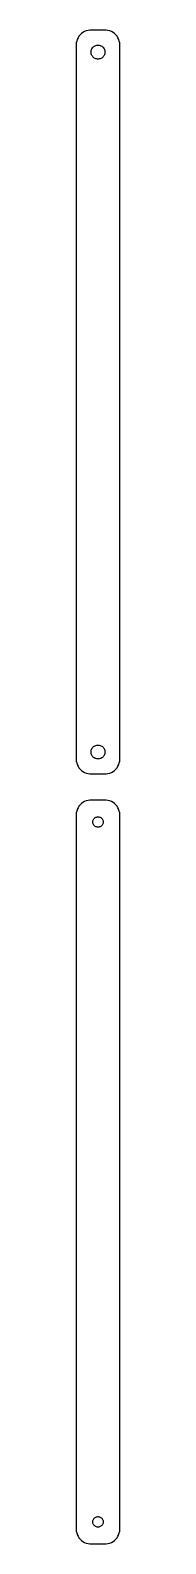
# Model space of a CAD drawing. Header units: metres. Extents: x -8 to 8, y 137 to 655.
import ezdxf

# ---------------------------------------------------------------- set-up
doc = ezdxf.new("R2010")
doc.units = ezdxf.units.M

msp = doc.modelspace()

# ---------------------------------------------------------------- linework, layer by layer
for p, q in [((-6.14484, 653.923), (-6.54507, 653.439)), ((-5.68712, 654.353), (-6.14484, 653.923)), ((-5.17912, 654.722), (-5.68712, 654.353)), ((-4.62889, 655.024), (-5.17912, 654.722)), ((-4.04507, 655.255), (-4.62889, 655.024)), ((-3.4369, 655.411), (-4.04507, 655.255)), ((-2.81395, 655.49), (-3.4369, 655.411)), ((2.81395, 655.49), (-2.81395, 655.49)), ((3.4369, 655.411), (2.81395, 655.49)), ((4.04507, 655.255), (3.4369, 655.411)), ((4.62889, 655.024), (4.04507, 655.255)), ((5.17912, 654.722), (4.62889, 655.024)), ((5.68712, 654.353), (5.17912, 654.722)), ((6.14484, 653.923), (5.68712, 654.353)), ((6.54507, 653.439), (6.14484, 653.923)), ((-7.46057, 651.127), (-7.5, 650.5)), ((-7.5, 650.5), (-7.5, 405.5)), ((-7.34291, 651.743), (-7.46057, 651.127)), ((-7.14888, 652.341), (-7.34291, 651.743)), ((-6.88153, 652.909), (-7.14888, 652.341)), ((-6.54507, 653.439), (-6.88153, 652.909)), ((-2.32458, 648.597), (-2.23146, 648.883)), ((-2.23146, 648.883), (-2.10313, 649.156)), ((-2.10313, 649.156), (-1.94164, 649.411)), ((-1.94164, 649.411), (-1.74951, 649.643)), ((-1.74951, 649.643), (-1.52982, 649.849)), ((-1.52982, 649.849), (-1.28598, 650.026)), ((-1.28598, 650.026), (-1.02187, 650.172)), ((-1.02187, 650.172), (-0.741638, 650.283)), ((-0.741638, 650.283), (-0.449707, 650.357)), ((-0.449707, 650.357), (-0.150696, 650.395)), ((-0.150696, 650.395), (0.150696, 650.395)), ((0.150696, 650.395), (0.449707, 650.357)), ((0.449707, 650.357), (0.741638, 650.283)), ((0.741638, 650.283), (1.02187, 650.172)), ((1.02187, 650.172), (1.28598, 650.026)), ((1.28598, 650.026), (1.52982, 649.849)), ((1.52982, 649.849), (1.74951, 649.643)), ((1.74951, 649.643), (1.94164, 649.411)), ((1.94164, 649.411), (2.10313, 649.156)), ((2.10313, 649.156), (2.23146, 648.883)), ((2.23146, 648.883), (2.32458, 648.597)), ((6.88153, 652.909), (6.54507, 653.439)), ((7.14888, 652.341), (6.88153, 652.909)), ((7.34291, 651.743), (7.14888, 652.341)), ((7.46057, 651.127), (7.34291, 651.743)), ((7.5, 650.5), (7.46057, 651.127)), ((7.5, 405.5), (7.5, 650.5)), ((-2.39999, 648), (-2.38107, 648.301)), ((-2.38107, 647.699), (-2.39999, 648)), ((-2.38107, 648.301), (-2.32458, 648.597)), ((-2.32458, 647.403), (-2.38107, 647.699)), ((-2.23146, 647.117), (-2.32458, 647.403)), ((-2.10313, 646.844), (-2.23146, 647.117)), ((-1.94164, 646.589), (-2.10313, 646.844)), ((-1.74951, 646.357), (-1.94164, 646.589)), ((-1.52982, 646.151), (-1.74951, 646.357)), ((-1.28598, 645.974), (-1.52982, 646.151)), ((-1.02187, 645.828), (-1.28598, 645.974)), ((-0.741638, 645.717), (-1.02187, 645.828)), ((-0.449707, 645.643), (-0.741638, 645.717)), ((-0.150696, 645.605), (-0.449707, 645.643)), ((0.150696, 645.605), (-0.150696, 645.605)), ((0.449707, 645.643), (0.150696, 645.605)), ((0.741638, 645.717), (0.449707, 645.643)), ((1.02187, 645.828), (0.741638, 645.717)), ((1.28598, 645.974), (1.02187, 645.828)), ((1.52982, 646.151), (1.28598, 645.974)), ((1.74951, 646.357), (1.52982, 646.151)), ((1.94164, 646.589), (1.74951, 646.357)), ((2.10313, 646.844), (1.94164, 646.589)), ((2.23146, 647.117), (2.10313, 646.844)), ((2.32458, 647.403), (2.23146, 647.117)), ((2.32458, 648.597), (2.38107, 648.301)), ((2.38107, 647.699), (2.32458, 647.403)), ((2.38107, 648.301), (2.39999, 648)), ((2.39999, 648), (2.38107, 647.699)), ((-1.52982, 409.849), (-1.28598, 410.026)), ((-1.28598, 410.026), (-1.02187, 410.172)), ((-1.02187, 410.172), (-0.741638, 410.283)), ((-0.741638, 410.283), (-0.449707, 410.357)), ((-0.449707, 410.357), (-0.150696, 410.395)), ((-0.150696, 410.395), (0.150696, 410.395)), ((0.150696, 410.395), (0.449707, 410.357)), ((0.449707, 410.357), (0.741638, 410.283)), ((0.741638, 410.283), (1.02187, 410.172)), ((1.02187, 410.172), (1.28598, 410.026)), ((1.28598, 410.026), (1.52982, 409.849)), ((-7.5, 405.5), (-7.46057, 404.873)), ((-7.46057, 404.873), (-7.34291, 404.257)), ((-2.39999, 408), (-2.38107, 408.301)), ((-2.38107, 407.699), (-2.39999, 408)), ((-2.38107, 408.301), (-2.32458, 408.597)), ((-2.32458, 407.403), (-2.38107, 407.699)), ((-2.32458, 408.597), (-2.23146, 408.883)), ((-2.23146, 407.117), (-2.32458, 407.403)), ((-2.23146, 408.883), (-2.10313, 409.156)), ((-2.10313, 406.844), (-2.23146, 407.117)), ((-2.10313, 409.156), (-1.94164, 409.411)), ((-1.94164, 406.589), (-2.10313, 406.844)), ((-1.94164, 409.411), (-1.74951, 409.643)), ((-1.74951, 406.357), (-1.94164, 406.589)), ((-1.74951, 409.643), (-1.52982, 409.849)), ((-1.52982, 406.151), (-1.74951, 406.357)), ((-1.28598, 405.974), (-1.52982, 406.151)), ((-1.02187, 405.828), (-1.28598, 405.974)), ((-0.741638, 405.717), (-1.02187, 405.828)), ((-0.449707, 405.643), (-0.741638, 405.717)), ((-0.150696, 405.605), (-0.449707, 405.643)), ((0.150696, 405.605), (-0.150696, 405.605)), ((0.449707, 405.643), (0.150696, 405.605)), ((0.741638, 405.717), (0.449707, 405.643)), ((1.02187, 405.828), (0.741638, 405.717)), ((1.28598, 405.974), (1.02187, 405.828)), ((1.52982, 406.151), (1.28598, 405.974)), ((1.52982, 409.849), (1.74951, 409.643)), ((1.74951, 406.357), (1.52982, 406.151)), ((1.74951, 409.643), (1.94164, 409.411)), ((1.94164, 406.589), (1.74951, 406.357)), ((1.94164, 409.411), (2.10313, 409.156)), ((2.10313, 406.844), (1.94164, 406.589)), ((2.10313, 409.156), (2.23146, 408.883)), ((2.23146, 407.117), (2.10313, 406.844)), ((2.23146, 408.883), (2.32458, 408.597)), ((2.32458, 407.403), (2.23146, 407.117)), ((2.32458, 408.597), (2.38107, 408.301)), ((2.38107, 407.699), (2.32458, 407.403)), ((2.38107, 408.301), (2.39999, 408)), ((2.39999, 408), (2.38107, 407.699)), ((7.34291, 404.257), (7.46057, 404.873)), ((7.46057, 404.873), (7.5, 405.5)), ((-7.34291, 404.257), (-7.14888, 403.659)), ((-7.14888, 403.659), (-6.88153, 403.091)), ((-6.88153, 403.091), (-6.54507, 402.561)), ((-6.54507, 402.561), (-6.14484, 402.077)), ((-6.14484, 402.077), (-5.68712, 401.647)), ((-5.68712, 401.647), (-5.17912, 401.278)), ((-5.17912, 401.278), (-4.62889, 400.976)), ((-4.62889, 400.976), (-4.04507, 400.745)), ((-4.04507, 400.745), (-3.4369, 400.589)), ((-3.4369, 400.589), (-2.81395, 400.51)), ((-2.81395, 400.51), (2.81395, 400.51)), ((2.81395, 400.51), (3.4369, 400.589)), ((3.4369, 400.589), (4.04507, 400.745)), ((4.04507, 400.745), (4.62889, 400.976)), ((4.62889, 400.976), (5.17912, 401.278)), ((5.17912, 401.278), (5.68712, 401.647)), ((5.68712, 401.647), (6.14484, 402.077)), ((6.14484, 402.077), (6.54507, 402.561)), ((6.54507, 402.561), (6.88153, 403.091)), ((6.88153, 403.091), (7.14888, 403.659)), ((7.14888, 403.659), (7.34291, 404.257)), ((-6.54507, 389.439), (-6.88153, 388.909)), ((-6.14484, 389.923), (-6.54507, 389.439)), ((-5.68712, 390.353), (-6.14484, 389.923)), ((-5.17912, 390.722), (-5.68712, 390.353)), ((-4.62889, 391.024), (-5.17912, 390.722)), ((-4.04507, 391.255), (-4.62889, 391.024)), ((-3.4369, 391.411), (-4.04507, 391.255)), ((-2.81395, 391.49), (-3.4369, 391.411)), ((2.81395, 391.49), (-2.81395, 391.49)), ((3.4369, 391.411), (2.81395, 391.49)), ((4.04507, 391.255), (3.4369, 391.411)), ((4.62889, 391.024), (4.04507, 391.255)), ((5.17912, 390.722), (4.62889, 391.024)), ((5.68712, 390.353), (5.17912, 390.722)), ((6.14484, 389.923), (5.68712, 390.353)), ((6.54507, 389.439), (6.14484, 389.923)), ((6.88153, 388.909), (6.54507, 389.439)), ((-7.46057, 387.127), (-7.5, 386.5)), ((-7.5, 386.5), (-7.5, 141.5)), ((-7.34291, 387.743), (-7.46057, 387.127)), ((-7.14888, 388.341), (-7.34291, 387.743)), ((-6.88153, 388.909), (-7.14888, 388.341)), ((-1.79999, 384), (-1.7858, 384.226)), ((-1.7858, 384.226), (-1.74344, 384.448)), ((-1.74344, 384.448), (-1.67358, 384.663)), ((-1.67358, 384.663), (-1.57735, 384.867)), ((-1.57735, 384.867), (-1.45622, 385.058)), ((-1.45622, 385.058), (-1.31213, 385.232)), ((-1.31213, 385.232), (-1.14735, 385.387)), ((-1.14735, 385.387), (-0.964478, 385.52)), ((-0.964478, 385.52), (-0.766388, 385.629)), ((-0.766388, 385.629), (-0.556229, 385.712)), ((-0.556229, 385.712), (-0.33728, 385.768)), ((-0.33728, 385.768), (-0.113022, 385.796)), ((-0.113022, 385.796), (0.113022, 385.796)), ((0.113022, 385.796), (0.33728, 385.768)), ((0.33728, 385.768), (0.556229, 385.712)), ((0.556229, 385.712), (0.766388, 385.629)), ((0.766388, 385.629), (0.964478, 385.52)), ((0.964478, 385.52), (1.14735, 385.387)), ((1.14735, 385.387), (1.31213, 385.232)), ((1.31213, 385.232), (1.45622, 385.058)), ((1.45622, 385.058), (1.57735, 384.867)), ((1.57735, 384.867), (1.67358, 384.663)), ((1.67358, 384.663), (1.74344, 384.448)), ((1.74344, 384.448), (1.7858, 384.226)), ((1.7858, 384.226), (1.79999, 384)), ((7.14888, 388.341), (6.88153, 388.909)), ((7.34291, 387.743), (7.14888, 388.341)), ((7.46057, 387.127), (7.34291, 387.743)), ((7.5, 386.5), (7.46057, 387.127)), ((7.5, 141.5), (7.5, 386.5)), ((-1.7858, 383.774), (-1.79999, 384)), ((-1.74344, 383.552), (-1.7858, 383.774)), ((-1.67358, 383.337), (-1.74344, 383.552)), ((-1.57735, 383.133), (-1.67358, 383.337)), ((-1.45622, 382.942), (-1.57735, 383.133)), ((-1.31213, 382.768), (-1.45622, 382.942)), ((-1.14735, 382.613), (-1.31213, 382.768)), ((-0.964478, 382.48), (-1.14735, 382.613)), ((-0.766388, 382.371), (-0.964478, 382.48)), ((-0.556229, 382.288), (-0.766388, 382.371)), ((-0.33728, 382.232), (-0.556229, 382.288)), ((-0.113022, 382.204), (-0.33728, 382.232)), ((0.113022, 382.204), (-0.113022, 382.204)), ((0.33728, 382.232), (0.113022, 382.204)), ((0.556229, 382.288), (0.33728, 382.232)), ((0.766388, 382.371), (0.556229, 382.288)), ((0.964478, 382.48), (0.766388, 382.371)), ((1.14735, 382.613), (0.964478, 382.48)), ((1.31213, 382.768), (1.14735, 382.613)), ((1.45622, 382.942), (1.31213, 382.768)), ((1.57735, 383.133), (1.45622, 382.942)), ((1.67358, 383.337), (1.57735, 383.133)), ((1.74344, 383.552), (1.67358, 383.337)), ((1.7858, 383.774), (1.74344, 383.552)), ((1.79999, 384), (1.7858, 383.774)), ((-1.31213, 145.232), (-1.14735, 145.387)), ((-1.14735, 145.387), (-0.964478, 145.52)), ((-0.964478, 145.52), (-0.766388, 145.629)), ((-0.766388, 145.629), (-0.556229, 145.712)), ((-0.556229, 145.712), (-0.33728, 145.768)), ((-0.33728, 145.768), (-0.113022, 145.796)), ((-0.113022, 145.796), (0.113022, 145.796)), ((0.113022, 145.796), (0.33728, 145.768)), ((0.33728, 145.768), (0.556229, 145.712)), ((0.556229, 145.712), (0.766388, 145.629)), ((0.766388, 145.629), (0.964478, 145.52)), ((0.964478, 145.52), (1.14735, 145.387)), ((1.14735, 145.387), (1.31213, 145.232)), ((-7.5, 141.5), (-7.46057, 140.873)), ((-7.46057, 140.873), (-7.34291, 140.257)), ((-7.34291, 140.257), (-7.14888, 139.659)), ((-1.79999, 144), (-1.7858, 144.226)), ((-1.7858, 143.774), (-1.79999, 144)), ((-1.7858, 144.226), (-1.74344, 144.448)), ((-1.74344, 143.552), (-1.7858, 143.774)), ((-1.74344, 144.448), (-1.67358, 144.663)), ((-1.67358, 143.337), (-1.74344, 143.552)), ((-1.67358, 144.663), (-1.57735, 144.867)), ((-1.57735, 143.133), (-1.67358, 143.337)), ((-1.57735, 144.867), (-1.45622, 145.058)), ((-1.45622, 142.942), (-1.57735, 143.133)), ((-1.45622, 145.058), (-1.31213, 145.232)), ((-1.31213, 142.768), (-1.45622, 142.942)), ((-1.14735, 142.613), (-1.31213, 142.768)), ((-0.964478, 142.48), (-1.14735, 142.613)), ((-0.766388, 142.371), (-0.964478, 142.48)), ((-0.556229, 142.288), (-0.766388, 142.371)), ((-0.33728, 142.232), (-0.556229, 142.288)), ((-0.113022, 142.204), (-0.33728, 142.232)), ((0.113022, 142.204), (-0.113022, 142.204)), ((0.33728, 142.232), (0.113022, 142.204)), ((0.556229, 142.288), (0.33728, 142.232)), ((0.766388, 142.371), (0.556229, 142.288)), ((0.964478, 142.48), (0.766388, 142.371)), ((1.14735, 142.613), (0.964478, 142.48)), ((1.31213, 142.768), (1.14735, 142.613)), ((1.31213, 145.232), (1.45622, 145.058)), ((1.45622, 142.942), (1.31213, 142.768)), ((1.45622, 145.058), (1.57735, 144.867)), ((1.57735, 143.133), (1.45622, 142.942)), ((1.57735, 144.867), (1.67358, 144.663)), ((1.67358, 143.337), (1.57735, 143.133)), ((1.67358, 144.663), (1.74344, 144.448)), ((1.74344, 143.552), (1.67358, 143.337)), ((1.74344, 144.448), (1.7858, 144.226)), ((1.7858, 143.774), (1.74344, 143.552)), ((1.7858, 144.226), (1.79999, 144)), ((1.79999, 144), (1.7858, 143.774)), ((7.14888, 139.659), (7.34291, 140.257)), ((7.34291, 140.257), (7.46057, 140.873)), ((7.46057, 140.873), (7.5, 141.5)), ((-7.14888, 139.659), (-6.88153, 139.091)), ((-6.88153, 139.091), (-6.54507, 138.561)), ((-6.54507, 138.561), (-6.14484, 138.077)), ((-6.14484, 138.077), (-5.68712, 137.647)), ((-5.68712, 137.647), (-5.17912, 137.278)), ((-5.17912, 137.278), (-4.62889, 136.976)), ((-4.62889, 136.976), (-4.04507, 136.745)), ((-4.04507, 136.745), (-3.4369, 136.589)), ((-3.4369, 136.589), (-2.81395, 136.51)), ((-2.81395, 136.51), (2.81395, 136.51)), ((2.81395, 136.51), (3.4369, 136.589)), ((3.4369, 136.589), (4.04507, 136.745)), ((4.04507, 136.745), (4.62889, 136.976)), ((4.62889, 136.976), (5.17912, 137.278)), ((5.17912, 137.278), (5.68712, 137.647)), ((5.68712, 137.647), (6.14484, 138.077)), ((6.14484, 138.077), (6.54507, 138.561)), ((6.54507, 138.561), (6.88153, 139.091)), ((6.88153, 139.091), (7.14888, 139.659))]:
    msp.add_line(p, q)

doc.saveas('drawing.dxf')
